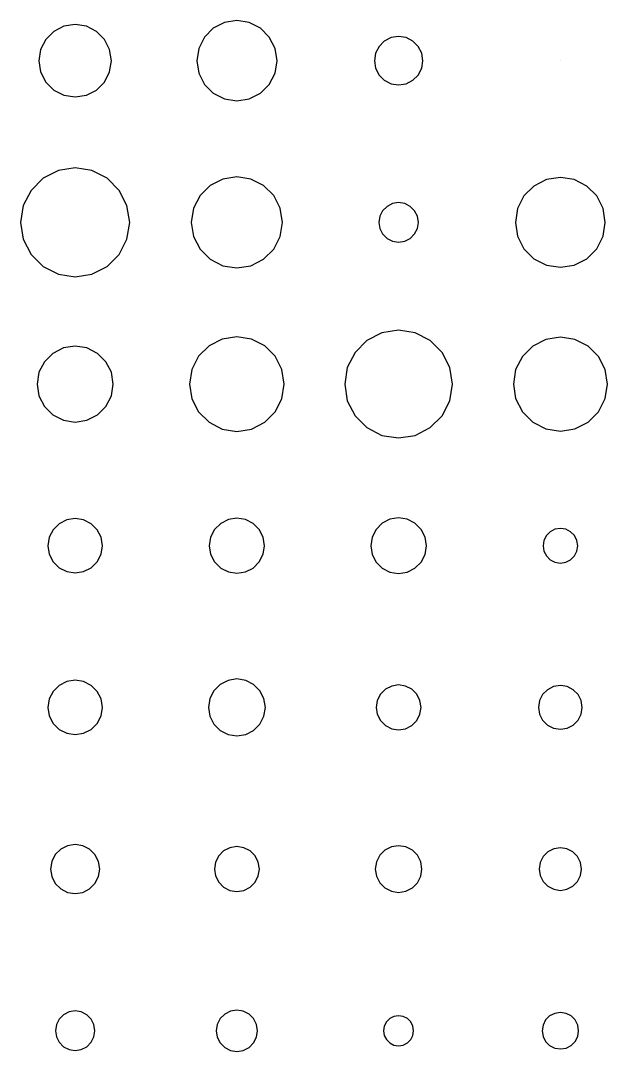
# Model space of a CAD drawing. Header units: metres. Extents: x -318 to 327, y -235 to 244.
# Drawn here: x 168.9 to 234.2, y -233.3 to -118.5 of the extents above; entities that cross this region are included whole.
import ezdxf

# ---------------------------------------------------------------- set-up
doc = ezdxf.new("R2010")
doc.units = ezdxf.units.M

msp = doc.modelspace()

# ---------------------------------------------------------------- linework, layer by layer
for p, q in [((173.75, -119.16, -415.69), (172.63, -119.74, -415.69)), ((175, -118.97, -415.69), (173.75, -119.16, -415.69)), ((176.25, -119.16, -415.69), (175, -118.97, -415.69)), ((177.37, -119.74, -415.69), (176.25, -119.16, -415.69)), ((191.62, -118.75, -415.69), (190.37, -119.39, -415.69)), ((193, -118.53, -415.69), (191.62, -118.75, -415.69)), ((194.38, -118.75, -415.69), (193, -118.53, -415.69)), ((195.63, -119.39, -415.69), (194.38, -118.75, -415.69)), ((172.63, -119.74, -415.69), (171.74, -120.63, -415.69)), ((178.26, -120.63, -415.69), (177.37, -119.74, -415.69)), ((189.39, -120.37, -415.69), (188.75, -121.62, -415.69)), ((190.37, -119.39, -415.69), (189.39, -120.37, -415.69)), ((196.61, -120.37, -415.69), (195.63, -119.39, -415.69)), ((197.25, -121.62, -415.69), (196.61, -120.37, -415.69)), ((210.17, -120.43, -415.69), (209.41, -120.82, -415.69)), ((211, -120.3, -415.69), (210.17, -120.43, -415.69)), ((211.83, -120.43, -415.69), (211, -120.3, -415.69)), ((212.59, -120.82, -415.69), (211.83, -120.43, -415.69)), ((171.74, -120.63, -415.69), (171.16, -121.75, -415.69)), ((178.84, -121.75, -415.69), (178.26, -120.63, -415.69)), ((188.75, -121.62, -415.69), (188.53, -123, -415.69)), ((197.47, -123, -415.69), (197.25, -121.62, -415.69)), ((208.82, -121.41, -415.69), (208.43, -122.17, -415.69)), ((209.41, -120.82, -415.69), (208.82, -121.41, -415.69)), ((213.18, -121.41, -415.69), (212.59, -120.82, -415.69)), ((213.57, -122.17, -415.69), (213.18, -121.41, -415.69)), ((171.16, -121.75, -415.69), (170.97, -123, -415.69)), ((179.03, -123, -415.69), (178.84, -121.75, -415.69)), ((208.43, -122.17, -415.69), (208.3, -123, -415.69)), ((213.7, -123, -415.69), (213.57, -122.17, -415.69)), ((170.97, -123, -415.69), (171.16, -124.25, -415.69)), ((178.84, -124.25, -415.69), (179.03, -123, -415.69)), ((188.53, -123, -415.69), (188.75, -124.38, -415.69)), ((197.25, -124.38, -415.69), (197.47, -123, -415.69)), ((208.3, -123, -415.69), (208.43, -123.83, -415.69)), ((208.43, -123.83, -415.69), (208.82, -124.59, -415.69)), ((213.18, -124.59, -415.69), (213.57, -123.83, -415.69)), ((213.57, -123.83, -415.69), (213.7, -123, -415.69)), ((229, -123, -415.69), (229, -123, -415.69)), ((229, -123, -415.69), (229, -123, -415.69)), ((229, -123, -415.69), (229, -123, -415.69)), ((229, -123, -415.69), (229, -123, -415.69)), ((229, -123, -415.69), (229, -123, -415.69)), ((229, -123, -415.69), (229, -123, -415.69)), ((229, -123, -415.69), (229, -123, -415.69)), ((229, -123, -415.69), (229, -123, -415.69)), ((229, -123, -415.69), (229, -123, -415.69)), ((229, -123, -415.69), (229, -123, -415.69)), ((229, -123, -415.69), (229, -123, -415.69)), ((229, -123, -415.69), (229, -123, -415.69)), ((229, -123, -415.69), (229, -123, -415.69)), ((229, -123, -415.69), (229, -123, -415.69)), ((229, -123, -415.69), (229, -123, -415.69)), ((229, -123, -415.69), (229, -123, -415.69)), ((229, -123, -415.69), (229, -123, -415.69)), ((229, -123, -415.69), (229, -123, -415.69)), ((229, -123, -415.69), (229, -123, -415.69)), ((229, -123, -415.69), (229, -123, -415.69)), ((171.16, -124.25, -415.69), (171.74, -125.37, -415.69)), ((178.26, -125.37, -415.69), (178.84, -124.25, -415.69)), ((188.75, -124.38, -415.69), (189.39, -125.63, -415.69)), ((196.61, -125.63, -415.69), (197.25, -124.38, -415.69)), ((208.82, -124.59, -415.69), (209.41, -125.18, -415.69)), ((212.59, -125.18, -415.69), (213.18, -124.59, -415.69)), ((171.74, -125.37, -415.69), (172.63, -126.26, -415.69)), ((177.37, -126.26, -415.69), (178.26, -125.37, -415.69)), ((189.39, -125.63, -415.69), (190.37, -126.61, -415.69)), ((195.63, -126.61, -415.69), (196.61, -125.63, -415.69)), ((209.41, -125.18, -415.69), (210.17, -125.57, -415.69)), ((210.17, -125.57, -415.69), (211, -125.7, -415.69)), ((211, -125.7, -415.69), (211.83, -125.57, -415.69)), ((211.83, -125.57, -415.69), (212.59, -125.18, -415.69)), ((172.63, -126.26, -415.69), (173.75, -126.84, -415.69)), ((173.75, -126.84, -415.69), (175, -127.03, -415.69)), ((175, -127.03, -415.69), (176.25, -126.84, -415.69)), ((176.25, -126.84, -415.69), (177.37, -126.26, -415.69)), ((190.37, -126.61, -415.69), (191.62, -127.25, -415.69)), ((191.62, -127.25, -415.69), (193, -127.47, -415.69)), ((193, -127.47, -415.69), (194.38, -127.25, -415.69)), ((194.38, -127.25, -415.69), (195.63, -126.61, -415.69)), ((173.13, -135.23, -415.69), (171.43, -136.09, -415.69)), ((175, -134.93, -415.69), (173.13, -135.23, -415.69)), ((176.87, -135.23, -415.69), (175, -134.93, -415.69)), ((178.57, -136.09, -415.69), (176.87, -135.23, -415.69)), ((171.43, -136.09, -415.69), (170.09, -137.43, -415.69)), ((179.91, -137.43, -415.69), (178.57, -136.09, -415.69)), ((191.43, -136.18, -415.69), (190.02, -136.9, -415.69)), ((193, -135.93, -415.69), (191.43, -136.18, -415.69)), ((194.57, -136.18, -415.69), (193, -135.93, -415.69)), ((195.98, -136.9, -415.69), (194.57, -136.18, -415.69)), ((227.45, -136.24, -415.69), (226.06, -136.95, -415.69)), ((229, -136, -415.69), (227.45, -136.24, -415.69)), ((230.55, -136.24, -415.69), (229, -136, -415.69)), ((231.94, -136.95, -415.69), (230.55, -136.24, -415.69)), ((170.09, -137.43, -415.69), (169.23, -139.13, -415.69)), ((180.77, -139.13, -415.69), (179.91, -137.43, -415.69)), ((190.02, -136.9, -415.69), (188.9, -138.02, -415.69)), ((197.1, -138.02, -415.69), (195.98, -136.9, -415.69)), ((226.06, -136.95, -415.69), (224.95, -138.06, -415.69)), ((233.05, -138.06, -415.69), (231.94, -136.95, -415.69)), ((188.9, -138.02, -415.69), (188.18, -139.43, -415.69)), ((197.82, -139.43, -415.69), (197.1, -138.02, -415.69)), ((211, -138.8, -415.69), (210.32, -138.91, -415.69)), ((211.68, -138.91, -415.69), (211, -138.8, -415.69)), ((224.95, -138.06, -415.69), (224.24, -139.45, -415.69)), ((233.76, -139.45, -415.69), (233.05, -138.06, -415.69)), ((169.23, -139.13, -415.69), (168.93, -141, -415.69)), ((181.07, -141, -415.69), (180.77, -139.13, -415.69)), ((188.18, -139.43, -415.69), (187.93, -141, -415.69)), ((198.07, -141, -415.69), (197.82, -139.43, -415.69)), ((209.22, -139.71, -415.69), (208.91, -140.32, -415.69)), ((209.71, -139.22, -415.69), (209.22, -139.71, -415.69)), ((210.32, -138.91, -415.69), (209.71, -139.22, -415.69)), ((212.29, -139.22, -415.69), (211.68, -138.91, -415.69)), ((212.78, -139.71, -415.69), (212.29, -139.22, -415.69)), ((213.09, -140.32, -415.69), (212.78, -139.71, -415.69)), ((224.24, -139.45, -415.69), (224, -141, -415.69)), ((234, -141, -415.69), (233.76, -139.45, -415.69)), ((168.93, -141, -415.69), (169.23, -142.87, -415.69)), ((180.77, -142.87, -415.69), (181.07, -141, -415.69)), ((187.93, -141, -415.69), (188.18, -142.57, -415.69)), ((197.82, -142.57, -415.69), (198.07, -141, -415.69)), ((208.91, -140.32, -415.69), (208.8, -141, -415.69)), ((208.8, -141, -415.69), (208.91, -141.68, -415.69)), ((213.2, -141, -415.69), (213.09, -140.32, -415.69)), ((213.09, -141.68, -415.69), (213.2, -141, -415.69)), ((224, -141, -415.69), (224.24, -142.55, -415.69)), ((233.76, -142.55, -415.69), (234, -141, -415.69)), ((208.91, -141.68, -415.69), (209.22, -142.29, -415.69)), ((209.22, -142.29, -415.69), (209.71, -142.78, -415.69)), ((212.29, -142.78, -415.69), (212.78, -142.29, -415.69)), ((212.78, -142.29, -415.69), (213.09, -141.68, -415.69)), ((169.23, -142.87, -415.69), (170.09, -144.57, -415.69)), ((179.91, -144.57, -415.69), (180.77, -142.87, -415.69)), ((188.18, -142.57, -415.69), (188.9, -143.98, -415.69)), ((197.1, -143.98, -415.69), (197.82, -142.57, -415.69)), ((209.71, -142.78, -415.69), (210.32, -143.09, -415.69)), ((210.32, -143.09, -415.69), (211, -143.2, -415.69)), ((211, -143.2, -415.69), (211.68, -143.09, -415.69)), ((211.68, -143.09, -415.69), (212.29, -142.78, -415.69)), ((224.24, -142.55, -415.69), (224.95, -143.94, -415.69)), ((233.05, -143.94, -415.69), (233.76, -142.55, -415.69)), ((170.09, -144.57, -415.69), (171.43, -145.91, -415.69)), ((178.57, -145.91, -415.69), (179.91, -144.57, -415.69)), ((188.9, -143.98, -415.69), (190.02, -145.1, -415.69)), ((195.98, -145.1, -415.69), (197.1, -143.98, -415.69)), ((224.95, -143.94, -415.69), (226.06, -145.05, -415.69)), ((231.94, -145.05, -415.69), (233.05, -143.94, -415.69)), ((190.02, -145.1, -415.69), (191.43, -145.82, -415.69)), ((194.57, -145.82, -415.69), (195.98, -145.1, -415.69)), ((226.06, -145.05, -415.69), (227.45, -145.76, -415.69)), ((230.55, -145.76, -415.69), (231.94, -145.05, -415.69)), ((171.43, -145.91, -415.69), (173.13, -146.77, -415.69)), ((173.13, -146.77, -415.69), (175, -147.07, -415.69)), ((175, -147.07, -415.69), (176.87, -146.77, -415.69)), ((176.87, -146.77, -415.69), (178.57, -145.91, -415.69)), ((191.43, -145.82, -415.69), (193, -146.07, -415.69)), ((193, -146.07, -415.69), (194.57, -145.82, -415.69)), ((227.45, -145.76, -415.69), (229, -146, -415.69)), ((229, -146, -415.69), (230.55, -145.76, -415.69)), ((193, -153.73, -415.69), (191.37, -153.99, -415.69)), ((194.63, -153.99, -415.69), (193, -153.73, -415.69)), ((209.15, -153.29, -415.69), (207.47, -154.15, -415.69)), ((211, -153, -415.69), (209.15, -153.29, -415.69)), ((212.85, -153.29, -415.69), (211, -153, -415.69)), ((214.53, -154.15, -415.69), (212.85, -153.29, -415.69)), ((229, -153.77, -415.69), (227.38, -154.02, -415.69)), ((230.62, -154.02, -415.69), (229, -153.77, -415.69)), ((175, -154.77, -415.69), (173.69, -154.97, -415.69)), ((176.31, -154.97, -415.69), (175, -154.77, -415.69)), ((189.9, -154.74, -415.69), (188.74, -155.9, -415.69)), ((191.37, -153.99, -415.69), (189.9, -154.74, -415.69)), ((196.1, -154.74, -415.69), (194.63, -153.99, -415.69)), ((197.26, -155.9, -415.69), (196.1, -154.74, -415.69)), ((207.47, -154.15, -415.69), (206.15, -155.47, -415.69)), ((215.85, -155.47, -415.69), (214.53, -154.15, -415.69)), ((225.92, -154.77, -415.69), (224.77, -155.92, -415.69)), ((227.38, -154.02, -415.69), (225.92, -154.77, -415.69)), ((232.08, -154.77, -415.69), (230.62, -154.02, -415.69)), ((233.23, -155.92, -415.69), (232.08, -154.77, -415.69)), ((172.51, -155.58, -415.69), (171.58, -156.51, -415.69)), ((173.69, -154.97, -415.69), (172.51, -155.58, -415.69)), ((177.49, -155.58, -415.69), (176.31, -154.97, -415.69)), ((178.42, -156.51, -415.69), (177.49, -155.58, -415.69)), ((188.74, -155.9, -415.69), (187.99, -157.37, -415.69)), ((198.01, -157.37, -415.69), (197.26, -155.9, -415.69)), ((206.15, -155.47, -415.69), (205.29, -157.15, -415.69)), ((216.71, -157.15, -415.69), (215.85, -155.47, -415.69)), ((224.77, -155.92, -415.69), (224.02, -157.38, -415.69)), ((233.98, -157.38, -415.69), (233.23, -155.92, -415.69)), ((171.58, -156.51, -415.69), (170.97, -157.69, -415.69)), ((179.03, -157.69, -415.69), (178.42, -156.51, -415.69)), ((205.29, -157.15, -415.69), (205, -159, -415.69)), ((217, -159, -415.69), (216.71, -157.15, -415.69)), ((170.97, -157.69, -415.69), (170.77, -159, -415.69)), ((179.23, -159, -415.69), (179.03, -157.69, -415.69)), ((187.99, -157.37, -415.69), (187.73, -159, -415.69)), ((198.27, -159, -415.69), (198.01, -157.37, -415.69)), ((224.02, -157.38, -415.69), (223.77, -159, -415.69)), ((234.23, -159, -415.69), (233.98, -157.38, -415.69)), ((170.77, -159, -415.69), (170.97, -160.31, -415.69)), ((179.03, -160.31, -415.69), (179.23, -159, -415.69)), ((187.73, -159, -415.69), (187.99, -160.63, -415.69)), ((198.01, -160.63, -415.69), (198.27, -159, -415.69)), ((205, -159, -415.69), (205.29, -160.85, -415.69)), ((216.71, -160.85, -415.69), (217, -159, -415.69)), ((223.77, -159, -415.69), (224.02, -160.62, -415.69)), ((233.98, -160.62, -415.69), (234.23, -159, -415.69)), ((170.97, -160.31, -415.69), (171.58, -161.49, -415.69)), ((178.42, -161.49, -415.69), (179.03, -160.31, -415.69)), ((187.99, -160.63, -415.69), (188.74, -162.1, -415.69)), ((197.26, -162.1, -415.69), (198.01, -160.63, -415.69)), ((224.02, -160.62, -415.69), (224.77, -162.08, -415.69)), ((233.23, -162.08, -415.69), (233.98, -160.62, -415.69)), ((171.58, -161.49, -415.69), (172.51, -162.42, -415.69)), ((177.49, -162.42, -415.69), (178.42, -161.49, -415.69)), ((205.29, -160.85, -415.69), (206.15, -162.53, -415.69)), ((215.85, -162.53, -415.69), (216.71, -160.85, -415.69)), ((172.51, -162.42, -415.69), (173.69, -163.03, -415.69)), ((176.31, -163.03, -415.69), (177.49, -162.42, -415.69)), ((188.74, -162.1, -415.69), (189.9, -163.26, -415.69)), ((196.1, -163.26, -415.69), (197.26, -162.1, -415.69)), ((206.15, -162.53, -415.69), (207.47, -163.85, -415.69)), ((214.53, -163.85, -415.69), (215.85, -162.53, -415.69)), ((224.77, -162.08, -415.69), (225.92, -163.23, -415.69)), ((232.08, -163.23, -415.69), (233.23, -162.08, -415.69)), ((173.69, -163.03, -415.69), (175, -163.23, -415.69)), ((175, -163.23, -415.69), (176.31, -163.03, -415.69)), ((189.9, -163.26, -415.69), (191.37, -164.01, -415.69)), ((191.37, -164.01, -415.69), (193, -164.27, -415.69)), ((193, -164.27, -415.69), (194.63, -164.01, -415.69)), ((194.63, -164.01, -415.69), (196.1, -163.26, -415.69)), ((207.47, -163.85, -415.69), (209.15, -164.71, -415.69)), ((212.85, -164.71, -415.69), (214.53, -163.85, -415.69)), ((225.92, -163.23, -415.69), (227.38, -163.98, -415.69)), ((227.38, -163.98, -415.69), (229, -164.23, -415.69)), ((229, -164.23, -415.69), (230.62, -163.98, -415.69)), ((230.62, -163.98, -415.69), (232.08, -163.23, -415.69)), ((209.15, -164.71, -415.69), (211, -165, -415.69)), ((211, -165, -415.69), (212.85, -164.71, -415.69)), ((174.06, -174.12, -415.69), (173.22, -174.55, -415.69)), ((175, -173.97, -415.69), (174.06, -174.12, -415.69)), ((175.94, -174.12, -415.69), (175, -173.97, -415.69)), ((176.78, -174.55, -415.69), (175.94, -174.12, -415.69)), ((192.05, -174.08, -415.69), (191.2, -174.52, -415.69)), ((193, -173.93, -415.69), (192.05, -174.08, -415.69)), ((193.95, -174.08, -415.69), (193, -173.93, -415.69)), ((194.8, -174.52, -415.69), (193.95, -174.08, -415.69)), ((210.04, -174.05, -415.69), (209.18, -174.49, -415.69)), ((211, -173.9, -415.69), (210.04, -174.05, -415.69)), ((211.96, -174.05, -415.69), (211, -173.9, -415.69)), ((212.82, -174.49, -415.69), (211.96, -174.05, -415.69)), ((172.55, -175.22, -415.69), (172.12, -176.06, -415.69)), ((173.22, -174.55, -415.69), (172.55, -175.22, -415.69)), ((177.45, -175.22, -415.69), (176.78, -174.55, -415.69)), ((177.88, -176.06, -415.69), (177.45, -175.22, -415.69)), ((190.52, -175.2, -415.69), (190.08, -176.05, -415.69)), ((191.2, -174.52, -415.69), (190.52, -175.2, -415.69)), ((195.48, -175.2, -415.69), (194.8, -174.52, -415.69)), ((195.92, -176.05, -415.69), (195.48, -175.2, -415.69)), ((208.49, -175.18, -415.69), (208.05, -176.04, -415.69)), ((209.18, -174.49, -415.69), (208.49, -175.18, -415.69)), ((213.51, -175.18, -415.69), (212.82, -174.49, -415.69)), ((213.95, -176.04, -415.69), (213.51, -175.18, -415.69)), ((227.86, -175.44, -415.69), (227.44, -175.86, -415.69)), ((228.4, -175.16, -415.69), (227.86, -175.44, -415.69)), ((229, -175.07, -415.69), (228.4, -175.16, -415.69)), ((229.6, -175.16, -415.69), (229, -175.07, -415.69)), ((230.14, -175.44, -415.69), (229.6, -175.16, -415.69)), ((230.56, -175.86, -415.69), (230.14, -175.44, -415.69)), ((172.12, -176.06, -415.69), (171.97, -177, -415.69)), ((178.03, -177, -415.69), (177.88, -176.06, -415.69)), ((190.08, -176.05, -415.69), (189.93, -177, -415.69)), ((196.07, -177, -415.69), (195.92, -176.05, -415.69)), ((208.05, -176.04, -415.69), (207.9, -177, -415.69)), ((214.1, -177, -415.69), (213.95, -176.04, -415.69)), ((227.16, -176.4, -415.69), (227.07, -177, -415.69)), ((227.44, -175.86, -415.69), (227.16, -176.4, -415.69)), ((230.84, -176.4, -415.69), (230.56, -175.86, -415.69)), ((230.93, -177, -415.69), (230.84, -176.4, -415.69)), ((171.97, -177, -415.69), (172.12, -177.94, -415.69)), ((177.88, -177.94, -415.69), (178.03, -177, -415.69)), ((189.93, -177, -415.69), (190.08, -177.95, -415.69)), ((195.92, -177.95, -415.69), (196.07, -177, -415.69)), ((207.9, -177, -415.69), (208.05, -177.96, -415.69)), ((213.95, -177.96, -415.69), (214.1, -177, -415.69)), ((227.07, -177, -415.69), (227.16, -177.6, -415.69)), ((227.16, -177.6, -415.69), (227.44, -178.14, -415.69)), ((230.56, -178.14, -415.69), (230.84, -177.6, -415.69)), ((230.84, -177.6, -415.69), (230.93, -177, -415.69)), ((172.12, -177.94, -415.69), (172.55, -178.78, -415.69)), ((172.55, -178.78, -415.69), (173.22, -179.45, -415.69)), ((176.78, -179.45, -415.69), (177.45, -178.78, -415.69)), ((177.45, -178.78, -415.69), (177.88, -177.94, -415.69)), ((190.08, -177.95, -415.69), (190.52, -178.8, -415.69)), ((190.52, -178.8, -415.69), (191.2, -179.48, -415.69)), ((194.8, -179.48, -415.69), (195.48, -178.8, -415.69)), ((195.48, -178.8, -415.69), (195.92, -177.95, -415.69)), ((208.05, -177.96, -415.69), (208.49, -178.82, -415.69)), ((208.49, -178.82, -415.69), (209.18, -179.51, -415.69)), ((212.82, -179.51, -415.69), (213.51, -178.82, -415.69)), ((213.51, -178.82, -415.69), (213.95, -177.96, -415.69)), ((227.44, -178.14, -415.69), (227.86, -178.56, -415.69)), ((227.86, -178.56, -415.69), (228.4, -178.84, -415.69)), ((228.4, -178.84, -415.69), (229, -178.93, -415.69)), ((229, -178.93, -415.69), (229.6, -178.84, -415.69)), ((229.6, -178.84, -415.69), (230.14, -178.56, -415.69)), ((230.14, -178.56, -415.69), (230.56, -178.14, -415.69)), ((173.22, -179.45, -415.69), (174.06, -179.88, -415.69)), ((174.06, -179.88, -415.69), (175, -180.03, -415.69)), ((175, -180.03, -415.69), (175.94, -179.88, -415.69)), ((175.94, -179.88, -415.69), (176.78, -179.45, -415.69)), ((191.2, -179.48, -415.69), (192.05, -179.92, -415.69)), ((192.05, -179.92, -415.69), (193, -180.07, -415.69)), ((193, -180.07, -415.69), (193.95, -179.92, -415.69)), ((193.95, -179.92, -415.69), (194.8, -179.48, -415.69)), ((209.18, -179.51, -415.69), (210.04, -179.95, -415.69)), ((210.04, -179.95, -415.69), (211, -180.1, -415.69)), ((211, -180.1, -415.69), (211.96, -179.95, -415.69)), ((211.96, -179.95, -415.69), (212.82, -179.51, -415.69)), ((173.22, -192.55, -415.69), (172.55, -193.22, -415.69)), ((174.06, -192.12, -415.69), (173.22, -192.55, -415.69)), ((175, -191.97, -415.69), (174.06, -192.12, -415.69)), ((175.94, -192.12, -415.69), (175, -191.97, -415.69)), ((176.78, -192.55, -415.69), (175.94, -192.12, -415.69)), ((177.45, -193.22, -415.69), (176.78, -192.55, -415.69)), ((191.14, -192.44, -415.69), (190.44, -193.14, -415.69)), ((192.02, -191.99, -415.69), (191.14, -192.44, -415.69)), ((193, -191.83, -415.69), (192.02, -191.99, -415.69)), ((193.98, -191.99, -415.69), (193, -191.83, -415.69)), ((194.86, -192.44, -415.69), (193.98, -191.99, -415.69)), ((195.56, -193.14, -415.69), (194.86, -192.44, -415.69)), ((210.23, -192.62, -415.69), (209.53, -192.98, -415.69)), ((211, -192.5, -415.69), (210.23, -192.62, -415.69)), ((211.77, -192.62, -415.69), (211, -192.5, -415.69)), ((212.47, -192.98, -415.69), (211.77, -192.62, -415.69)), ((228.25, -192.69, -415.69), (227.57, -193.03, -415.69)), ((229, -192.57, -415.69), (228.25, -192.69, -415.69)), ((229.75, -192.69, -415.69), (229, -192.57, -415.69)), ((230.43, -193.03, -415.69), (229.75, -192.69, -415.69)), ((172.55, -193.22, -415.69), (172.12, -194.06, -415.69)), ((177.88, -194.06, -415.69), (177.45, -193.22, -415.69)), ((190.44, -193.14, -415.69), (189.99, -194.02, -415.69)), ((196.01, -194.02, -415.69), (195.56, -193.14, -415.69)), ((208.98, -193.53, -415.69), (208.62, -194.23, -415.69)), ((209.53, -192.98, -415.69), (208.98, -193.53, -415.69)), ((213.02, -193.53, -415.69), (212.47, -192.98, -415.69)), ((213.38, -194.23, -415.69), (213.02, -193.53, -415.69)), ((227.03, -193.57, -415.69), (226.69, -194.25, -415.69)), ((227.57, -193.03, -415.69), (227.03, -193.57, -415.69)), ((230.97, -193.57, -415.69), (230.43, -193.03, -415.69)), ((231.31, -194.25, -415.69), (230.97, -193.57, -415.69)), ((172.12, -194.06, -415.69), (171.97, -195, -415.69)), ((171.97, -195, -415.69), (172.12, -195.94, -415.69)), ((178.03, -195, -415.69), (177.88, -194.06, -415.69)), ((177.88, -195.94, -415.69), (178.03, -195, -415.69)), ((189.99, -194.02, -415.69), (189.83, -195, -415.69)), ((189.83, -195, -415.69), (189.99, -195.98, -415.69)), ((196.17, -195, -415.69), (196.01, -194.02, -415.69)), ((196.01, -195.98, -415.69), (196.17, -195, -415.69)), ((208.62, -194.23, -415.69), (208.5, -195, -415.69)), ((208.5, -195, -415.69), (208.62, -195.77, -415.69)), ((213.5, -195, -415.69), (213.38, -194.23, -415.69)), ((213.38, -195.77, -415.69), (213.5, -195, -415.69)), ((226.69, -194.25, -415.69), (226.57, -195, -415.69)), ((226.57, -195, -415.69), (226.69, -195.75, -415.69)), ((231.43, -195, -415.69), (231.31, -194.25, -415.69)), ((231.31, -195.75, -415.69), (231.43, -195, -415.69)), ((172.12, -195.94, -415.69), (172.55, -196.78, -415.69)), ((177.45, -196.78, -415.69), (177.88, -195.94, -415.69)), ((189.99, -195.98, -415.69), (190.44, -196.86, -415.69)), ((195.56, -196.86, -415.69), (196.01, -195.98, -415.69)), ((208.62, -195.77, -415.69), (208.98, -196.47, -415.69)), ((213.02, -196.47, -415.69), (213.38, -195.77, -415.69)), ((226.69, -195.75, -415.69), (227.03, -196.43, -415.69)), ((230.97, -196.43, -415.69), (231.31, -195.75, -415.69)), ((172.55, -196.78, -415.69), (173.22, -197.45, -415.69)), ((176.78, -197.45, -415.69), (177.45, -196.78, -415.69)), ((190.44, -196.86, -415.69), (191.14, -197.56, -415.69)), ((194.86, -197.56, -415.69), (195.56, -196.86, -415.69)), ((208.98, -196.47, -415.69), (209.53, -197.02, -415.69)), ((209.53, -197.02, -415.69), (210.23, -197.38, -415.69)), ((210.23, -197.38, -415.69), (211, -197.5, -415.69)), ((211, -197.5, -415.69), (211.77, -197.38, -415.69)), ((211.77, -197.38, -415.69), (212.47, -197.02, -415.69)), ((212.47, -197.02, -415.69), (213.02, -196.47, -415.69)), ((227.03, -196.43, -415.69), (227.57, -196.97, -415.69)), ((227.57, -196.97, -415.69), (228.25, -197.31, -415.69)), ((228.25, -197.31, -415.69), (229, -197.43, -415.69)), ((229, -197.43, -415.69), (229.75, -197.31, -415.69)), ((229.75, -197.31, -415.69), (230.43, -196.97, -415.69)), ((230.43, -196.97, -415.69), (230.97, -196.43, -415.69)), ((173.22, -197.45, -415.69), (174.06, -197.88, -415.69)), ((174.06, -197.88, -415.69), (175, -198.03, -415.69)), ((175, -198.03, -415.69), (175.94, -197.88, -415.69)), ((175.94, -197.88, -415.69), (176.78, -197.45, -415.69)), ((191.14, -197.56, -415.69), (192.02, -198.01, -415.69)), ((192.02, -198.01, -415.69), (193, -198.17, -415.69)), ((193, -198.17, -415.69), (193.98, -198.01, -415.69)), ((193.98, -198.01, -415.69), (194.86, -197.56, -415.69)), ((173.39, -210.79, -415.69), (172.79, -211.39, -415.69)), ((174.16, -210.4, -415.69), (173.39, -210.79, -415.69)), ((175, -210.27, -415.69), (174.16, -210.4, -415.69)), ((175.84, -210.4, -415.69), (175, -210.27, -415.69)), ((176.61, -210.79, -415.69), (175.84, -210.4, -415.69)), ((177.21, -211.39, -415.69), (176.61, -210.79, -415.69)), ((191.53, -210.98, -415.69), (190.98, -211.53, -415.69)), ((192.23, -210.62, -415.69), (191.53, -210.98, -415.69)), ((193, -210.5, -415.69), (192.23, -210.62, -415.69)), ((193.77, -210.62, -415.69), (193, -210.5, -415.69)), ((194.47, -210.98, -415.69), (193.77, -210.62, -415.69)), ((195.02, -211.53, -415.69), (194.47, -210.98, -415.69)), ((209.47, -210.9, -415.69), (208.9, -211.47, -415.69)), ((210.2, -210.53, -415.69), (209.47, -210.9, -415.69)), ((211, -210.4, -415.69), (210.2, -210.53, -415.69)), ((211.8, -210.53, -415.69), (211, -210.4, -415.69)), ((212.53, -210.9, -415.69), (211.8, -210.53, -415.69)), ((213.1, -211.47, -415.69), (212.53, -210.9, -415.69)), ((227.61, -211.09, -415.69), (227.09, -211.61, -415.69)), ((228.27, -210.75, -415.69), (227.61, -211.09, -415.69)), ((229, -210.63, -415.69), (228.27, -210.75, -415.69)), ((229.73, -210.75, -415.69), (229, -210.63, -415.69)), ((230.39, -211.09, -415.69), (229.73, -210.75, -415.69)), ((230.91, -211.61, -415.69), (230.39, -211.09, -415.69)), ((172.4, -212.16, -415.69), (172.27, -213, -415.69)), ((172.79, -211.39, -415.69), (172.4, -212.16, -415.69)), ((177.6, -212.16, -415.69), (177.21, -211.39, -415.69)), ((177.73, -213, -415.69), (177.6, -212.16, -415.69)), ((190.62, -212.23, -415.69), (190.5, -213, -415.69)), ((190.98, -211.53, -415.69), (190.62, -212.23, -415.69)), ((195.38, -212.23, -415.69), (195.02, -211.53, -415.69)), ((195.5, -213, -415.69), (195.38, -212.23, -415.69)), ((208.53, -212.2, -415.69), (208.4, -213, -415.69)), ((208.9, -211.47, -415.69), (208.53, -212.2, -415.69)), ((213.47, -212.2, -415.69), (213.1, -211.47, -415.69)), ((213.6, -213, -415.69), (213.47, -212.2, -415.69)), ((226.75, -212.27, -415.69), (226.63, -213, -415.69)), ((227.09, -211.61, -415.69), (226.75, -212.27, -415.69)), ((231.25, -212.27, -415.69), (230.91, -211.61, -415.69)), ((231.37, -213, -415.69), (231.25, -212.27, -415.69)), ((172.27, -213, -415.69), (172.4, -213.84, -415.69)), ((177.6, -213.84, -415.69), (177.73, -213, -415.69)), ((190.5, -213, -415.69), (190.62, -213.77, -415.69)), ((195.38, -213.77, -415.69), (195.5, -213, -415.69)), ((208.4, -213, -415.69), (208.53, -213.8, -415.69)), ((213.47, -213.8, -415.69), (213.6, -213, -415.69)), ((226.63, -213, -415.69), (226.75, -213.73, -415.69)), ((231.25, -213.73, -415.69), (231.37, -213, -415.69)), ((172.4, -213.84, -415.69), (172.79, -214.61, -415.69)), ((172.79, -214.61, -415.69), (173.39, -215.21, -415.69)), ((176.61, -215.21, -415.69), (177.21, -214.61, -415.69)), ((177.21, -214.61, -415.69), (177.6, -213.84, -415.69)), ((190.62, -213.77, -415.69), (190.98, -214.47, -415.69)), ((190.98, -214.47, -415.69), (191.53, -215.02, -415.69)), ((194.47, -215.02, -415.69), (195.02, -214.47, -415.69)), ((195.02, -214.47, -415.69), (195.38, -213.77, -415.69)), ((208.53, -213.8, -415.69), (208.9, -214.53, -415.69)), ((208.9, -214.53, -415.69), (209.47, -215.1, -415.69)), ((212.53, -215.1, -415.69), (213.1, -214.53, -415.69)), ((213.1, -214.53, -415.69), (213.47, -213.8, -415.69)), ((226.75, -213.73, -415.69), (227.09, -214.39, -415.69)), ((227.09, -214.39, -415.69), (227.61, -214.91, -415.69)), ((230.39, -214.91, -415.69), (230.91, -214.39, -415.69)), ((230.91, -214.39, -415.69), (231.25, -213.73, -415.69)), ((173.39, -215.21, -415.69), (174.16, -215.6, -415.69)), ((174.16, -215.6, -415.69), (175, -215.73, -415.69)), ((175, -215.73, -415.69), (175.84, -215.6, -415.69)), ((175.84, -215.6, -415.69), (176.61, -215.21, -415.69)), ((191.53, -215.02, -415.69), (192.23, -215.38, -415.69)), ((192.23, -215.38, -415.69), (193, -215.5, -415.69)), ((193, -215.5, -415.69), (193.77, -215.38, -415.69)), ((193.77, -215.38, -415.69), (194.47, -215.02, -415.69)), ((209.47, -215.1, -415.69), (210.2, -215.47, -415.69)), ((210.2, -215.47, -415.69), (211, -215.6, -415.69)), ((211, -215.6, -415.69), (211.8, -215.47, -415.69)), ((211.8, -215.47, -415.69), (212.53, -215.1, -415.69)), ((227.61, -214.91, -415.69), (228.27, -215.25, -415.69)), ((228.27, -215.25, -415.69), (229, -215.37, -415.69)), ((229, -215.37, -415.69), (229.73, -215.25, -415.69)), ((229.73, -215.25, -415.69), (230.39, -214.91, -415.69)), ((173.71, -229.22, -415.69), (173.22, -229.71, -415.69)), ((174.32, -228.91, -415.69), (173.71, -229.22, -415.69)), ((175, -228.8, -415.69), (174.32, -228.91, -415.69)), ((175.68, -228.91, -415.69), (175, -228.8, -415.69)), ((176.29, -229.22, -415.69), (175.68, -228.91, -415.69)), ((176.78, -229.71, -415.69), (176.29, -229.22, -415.69)), ((191.65, -229.14, -415.69), (191.14, -229.65, -415.69)), ((192.29, -228.81, -415.69), (191.65, -229.14, -415.69)), ((193, -228.7, -415.69), (192.29, -228.81, -415.69)), ((193.71, -228.81, -415.69), (193, -228.7, -415.69)), ((194.35, -229.14, -415.69), (193.71, -228.81, -415.69)), ((194.86, -229.65, -415.69), (194.35, -229.14, -415.69)), ((210.48, -229.41, -415.69), (210.02, -229.65, -415.69)), ((211, -229.33, -415.69), (210.48, -229.41, -415.69)), ((211.52, -229.41, -415.69), (211, -229.33, -415.69)), ((211.98, -229.65, -415.69), (211.52, -229.41, -415.69)), ((227.8, -229.35, -415.69), (227.35, -229.8, -415.69)), ((228.37, -229.07, -415.69), (227.8, -229.35, -415.69)), ((229, -228.97, -415.69), (228.37, -229.07, -415.69)), ((229.63, -229.07, -415.69), (229, -228.97, -415.69)), ((230.2, -229.35, -415.69), (229.63, -229.07, -415.69)), ((230.65, -229.8, -415.69), (230.2, -229.35, -415.69)), ((172.91, -230.32, -415.69), (172.8, -231, -415.69)), ((173.22, -229.71, -415.69), (172.91, -230.32, -415.69)), ((177.09, -230.32, -415.69), (176.78, -229.71, -415.69)), ((177.2, -231, -415.69), (177.09, -230.32, -415.69)), ((190.81, -230.29, -415.69), (190.7, -231, -415.69)), ((191.14, -229.65, -415.69), (190.81, -230.29, -415.69)), ((195.19, -230.29, -415.69), (194.86, -229.65, -415.69)), ((195.3, -231, -415.69), (195.19, -230.29, -415.69)), ((209.41, -230.48, -415.69), (209.33, -231, -415.69)), ((209.65, -230.02, -415.69), (209.41, -230.48, -415.69)), ((210.02, -229.65, -415.69), (209.65, -230.02, -415.69)), ((212.35, -230.02, -415.69), (211.98, -229.65, -415.69)), ((212.59, -230.48, -415.69), (212.35, -230.02, -415.69)), ((212.67, -231, -415.69), (212.59, -230.48, -415.69)), ((227.07, -230.37, -415.69), (226.97, -231, -415.69)), ((227.35, -229.8, -415.69), (227.07, -230.37, -415.69)), ((230.93, -230.37, -415.69), (230.65, -229.8, -415.69)), ((231.03, -231, -415.69), (230.93, -230.37, -415.69)), ((172.8, -231, -415.69), (172.91, -231.68, -415.69)), ((172.91, -231.68, -415.69), (173.22, -232.29, -415.69)), ((176.78, -232.29, -415.69), (177.09, -231.68, -415.69)), ((177.09, -231.68, -415.69), (177.2, -231, -415.69)), ((190.7, -231, -415.69), (190.81, -231.71, -415.69)), ((190.81, -231.71, -415.69), (191.14, -232.35, -415.69)), ((194.86, -232.35, -415.69), (195.19, -231.71, -415.69)), ((195.19, -231.71, -415.69), (195.3, -231, -415.69)), ((209.33, -231, -415.69), (209.41, -231.52, -415.69)), ((209.41, -231.52, -415.69), (209.65, -231.98, -415.69)), ((212.35, -231.98, -415.69), (212.59, -231.52, -415.69)), ((212.59, -231.52, -415.69), (212.67, -231, -415.69)), ((226.97, -231, -415.69), (227.07, -231.63, -415.69)), ((227.07, -231.63, -415.69), (227.35, -232.2, -415.69)), ((230.65, -232.2, -415.69), (230.93, -231.63, -415.69)), ((230.93, -231.63, -415.69), (231.03, -231, -415.69)), ((173.22, -232.29, -415.69), (173.71, -232.78, -415.69)), ((173.71, -232.78, -415.69), (174.32, -233.09, -415.69)), ((175.68, -233.09, -415.69), (176.29, -232.78, -415.69)), ((176.29, -232.78, -415.69), (176.78, -232.29, -415.69)), ((191.14, -232.35, -415.69), (191.65, -232.86, -415.69)), ((191.65, -232.86, -415.69), (192.29, -233.19, -415.69)), ((193.71, -233.19, -415.69), (194.35, -232.86, -415.69)), ((194.35, -232.86, -415.69), (194.86, -232.35, -415.69)), ((209.65, -231.98, -415.69), (210.02, -232.35, -415.69)), ((210.02, -232.35, -415.69), (210.48, -232.59, -415.69)), ((210.48, -232.59, -415.69), (211, -232.67, -415.69)), ((211, -232.67, -415.69), (211.52, -232.59, -415.69)), ((211.52, -232.59, -415.69), (211.98, -232.35, -415.69)), ((211.98, -232.35, -415.69), (212.35, -231.98, -415.69)), ((227.35, -232.2, -415.69), (227.8, -232.65, -415.69)), ((227.8, -232.65, -415.69), (228.37, -232.93, -415.69)), ((228.37, -232.93, -415.69), (229, -233.03, -415.69)), ((229, -233.03, -415.69), (229.63, -232.93, -415.69)), ((229.63, -232.93, -415.69), (230.2, -232.65, -415.69)), ((230.2, -232.65, -415.69), (230.65, -232.2, -415.69)), ((174.32, -233.09, -415.69), (175, -233.2, -415.69)), ((175, -233.2, -415.69), (175.68, -233.09, -415.69)), ((192.29, -233.19, -415.69), (193, -233.3, -415.69)), ((193, -233.3, -415.69), (193.71, -233.19, -415.69))]:
    msp.add_line(p, q)

doc.saveas('drawing.dxf')
